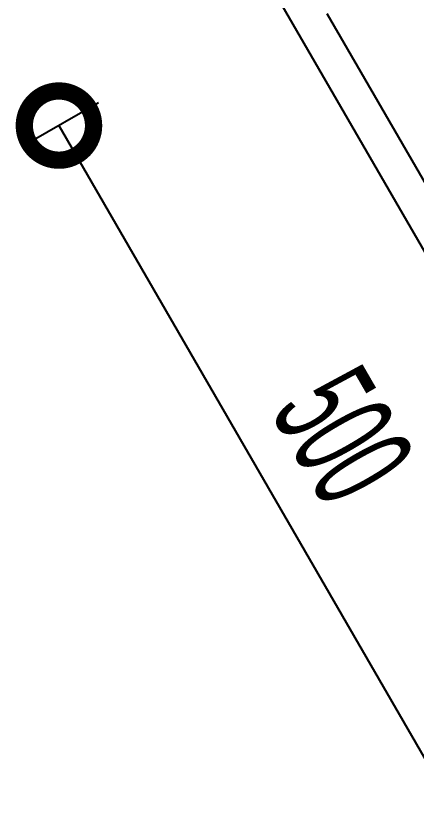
# Model space of a CAD drawing. Extents: x 3907.4 to 3911.57, y -3054.42 to -3053.7.
# Drawn here: x 3907.4501 to 3907.46167, y -3053.88049 to -3053.8579 of the extents above; entities that cross this region are included whole.
import ezdxf

# ---------------------------------------------------------------- set-up
doc = ezdxf.new("R2010")
doc.units = 0
doc.header["$LTSCALE"] = 2
doc.header["$MEASUREMENT"] = 0
doc.layers.get('0').update_dxf_attribs({"linetype": 'CONTINUOUS'})
doc.layers.add('ARAZİ', color=7, linetype='CONTINUOUS')
doc.layers.add('OLÇÜ', color=6, linetype='CONTINUOUS')
doc.styles.add('ÖLÇÜ', font='stylu.ttf', dxfattribs={"width": 0.5})

msp = doc.modelspace()

# ---------------------------------------------------------------- linework, layer by layer
at = {"color": 0, "linetype": 'ByBlock', "const_width": 0.002}
msp.add_lwpolyline([(3907.451474, -3053.861296, 1), (3907.451224, -3053.860863, 1)], format="xyb", close=True, dxfattribs=at)
at = {"layer": 'ARAZİ', "color": 7}
msp.add_line((3907.510184, -3053.948353), (3907.457687, -3053.857421), dxfattribs=at)
at = {"layer": 'ARAZİ'}
msp.add_line((3907.459082, -3053.857838), (3907.471017, -3053.87851), dxfattribs=at)
at = {"layer": 'OLÇÜ', "color": 6}
for p, q in [((3907.452491, -3053.860421), (3907.450483, -3053.86158)), ((3907.451349, -3053.86108), (3907.463813, -3053.882669))]:
    msp.add_line(p, q, dxfattribs=at)

# ---------------------------------------------------------------- texts
at = {"layer": 'OLÇÜ', "color": 62, "style": 'ÖLÇÜ', "width": 0.5}
msp.add_text('500', height=0.003, rotation=299.9989, dxfattribs=at).set_placement((3907.457429, -3053.86933))

doc.saveas('drawing.dxf')
